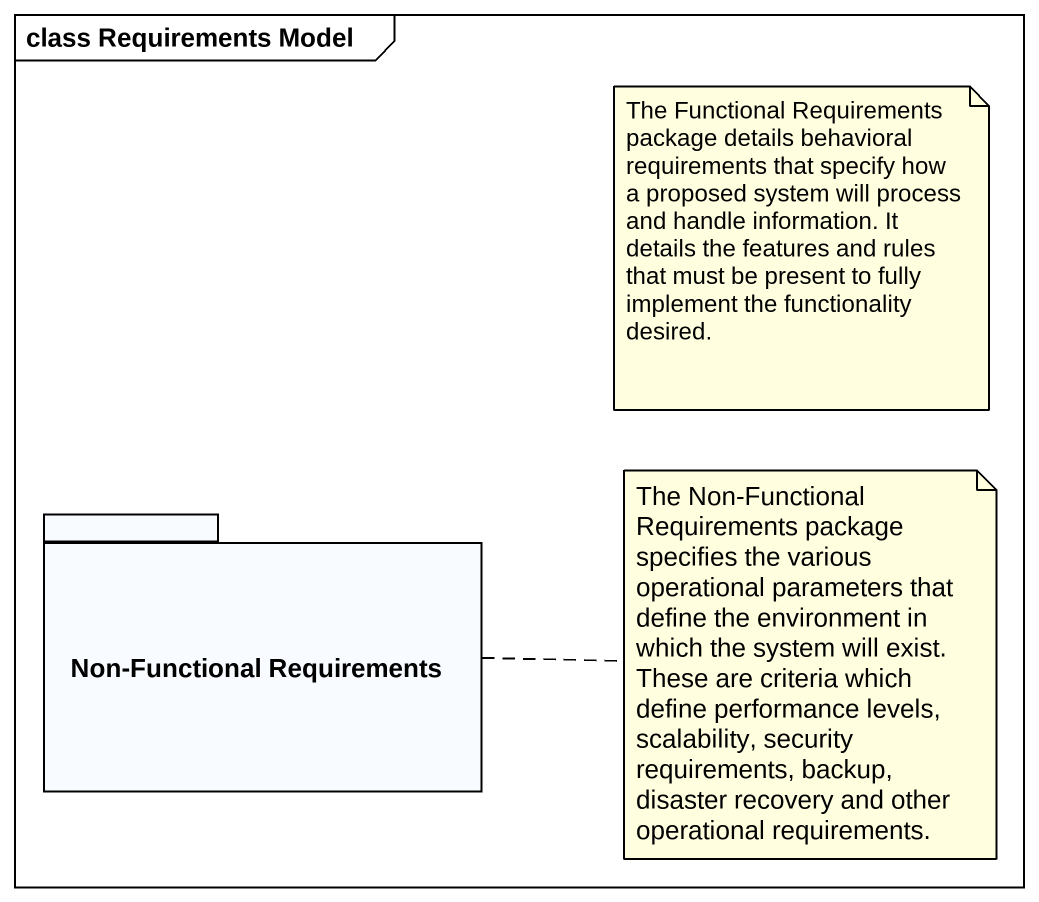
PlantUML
@startuml
mainframe class Requirements Model
package "Non-Functional Requirements" as Non_Functional_Requirements {
}
note as N1
  The Functional Requirements package details behavioral requirements that specify how a proposed system will process and handle information. It details the features and rules that must be present to fully implement the functionality desired.
end note
note right of Non_Functional_Requirements : The Non-Functional Requirements package specifies the various operational parameters that define the environment in which the system will exist. These are criteria which define performance levels, scalability, security requirements, backup, disaster recovery and other operational requirements.
@enduml
